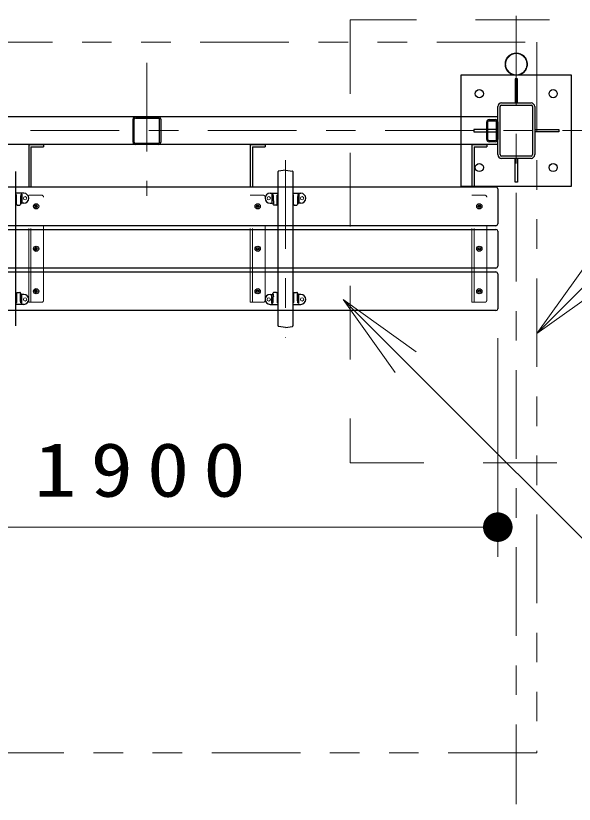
# Model space of a CAD drawing. Units: millimetres on the paper, scale 1:80. Extents: x -385 to 145, y 0 to 323.
# Drawn here: x -123.03 to -104.13, y 199.7 to 226.4 of the extents above; entities that cross this region are included whole.
import ezdxf

# ---------------------------------------------------------------- set-up
doc = ezdxf.new("R2010")
doc.units = ezdxf.units.MM
for name, pattern in [('USER1', [4.5, 2.5, -2]), ('USER2', [6, 3, -1, 1, -1]), ('USER3', [8, 3, -1, 1, -1, 1, -1])]:
    doc.linetypes.add(name, pattern=pattern)
doc.layers.add('LY_1', color=7, linetype='Continuous', lineweight=25)
doc.styles.add('ＭＳ ゴシック', font='')
doc.styles.get('ＭＳ ゴシック').set_extended_font_data('MS Gothic')

# ---------------------------------------------------------------- blocks, each defined once
blk = doc.blocks.new('filled_dot')
at = {"color": 0, "linetype": 'Continuous', "lineweight": -2, "const_width": 1.25}
blk.add_lwpolyline([(-0.625, 0, 1), (0.625, 0, 1)], format="xyb", close=True, dxfattribs=at)

msp = doc.modelspace()

# ---------------------------------------------------------------- linework, layer by layer
at = {"layer": 'LY_1', "color": 94, "linetype": 'USER1', "lineweight": 13}
for p, q in [((-100.464, 226.258), (-111.714, 226.258)), ((-111.714, 226.258), (-111.714, 211.258)), ((-111.714, 211.258), (-100.464, 211.258))]:
    msp.add_line(p, q, dxfattribs=at)
at = {"layer": 'LY_1', "color": 2, "linetype": 'USER2', "lineweight": 13}
for p, q in [((-106.089, 226.398), (-106.089, 199.698)), ((-118.589, 224.804), (-118.589, 220.3)), ((-113.901, 221.511), (-113.901, 215.504))]:
    msp.add_line(p, q, dxfattribs=at)
at = {"layer": 'LY_1', "color": 4, "linetype": 'USER3', "lineweight": 13}
for p, q in [((-156.782, 225.506), (-105.395, 225.506)), ((-105.395, 225.506), (-105.395, 201.438)), ((-105.395, 201.438), (-156.782, 201.438))]:
    msp.add_line(p, q, dxfattribs=at)
at = {"layer": 'LY_1'}
for p, q in [((-107.964, 224.383), (-107.964, 220.633)), ((-104.214, 224.383), (-107.964, 224.383)), ((-104.214, 220.633), (-104.214, 224.383)), ((-106.126, 224.258), (-106.126, 223.445)), ((-106.051, 224.258), (-106.126, 224.258)), ((-106.051, 223.445), (-106.051, 224.258)), ((-106.714, 222.976), (-130.464, 222.976)), ((-106.714, 222.545), (-107.526, 222.545)), ((-107.526, 222.545), (-107.526, 222.47)), ((-107.526, 222.47), (-106.714, 222.47)), ((-105.464, 222.545), (-104.651, 222.545)), ((-104.651, 222.47), (-105.464, 222.47)), ((-104.651, 222.545), (-104.651, 222.47)), ((-106.714, 222.039), (-130.464, 222.039)), ((-106.126, 220.758), (-106.126, 221.57)), ((-106.051, 221.57), (-106.051, 220.758)), ((-107.964, 220.633), (-104.214, 220.633)), ((-106.051, 220.758), (-106.126, 220.758))]:
    msp.add_line(p, q, dxfattribs=at)
at = {"layer": 'LY_1', "color": 3}
for p, q in [((-106.714, 221.695), (-106.714, 223.32)), ((-106.639, 221.695), (-106.639, 223.32)), ((-106.589, 223.445), (-105.589, 223.445)), ((-106.589, 223.37), (-105.589, 223.37)), ((-105.539, 223.32), (-105.539, 221.695)), ((-105.464, 223.32), (-105.464, 221.695)), ((-118.977, 222.976), (-118.2, 222.976)), ((-119.057, 222.119), (-119.057, 222.896)), ((-119.017, 222.119), (-119.017, 222.896)), ((-118.977, 222.936), (-118.2, 222.936)), ((-118.16, 222.119), (-118.16, 222.896)), ((-118.12, 222.896), (-118.12, 222.119)), ((-107.089, 222.213), (-107.089, 222.803)), ((-107.049, 222.213), (-107.049, 222.803)), ((-107.009, 222.883), (-106.794, 222.883)), ((-107.009, 222.843), (-106.794, 222.843)), ((-106.754, 222.213), (-106.754, 222.803)), ((-106.714, 222.803), (-106.714, 222.213)), ((-107.009, 222.173), (-106.794, 222.173)), ((-118.977, 222.079), (-118.2, 222.079)), ((-118.2, 222.039), (-118.977, 222.039)), ((-106.794, 222.133), (-107.009, 222.133)), ((-105.589, 221.645), (-106.589, 221.645)), ((-105.589, 221.57), (-106.589, 221.57))]:
    msp.add_line(p, q, dxfattribs=at)
at = {"layer": 'LY_1', "linetype": 'USER2', "lineweight": 13}
msp.add_line((-158.524, 222.508), (-103.698, 222.508), dxfattribs=at)
at = {"layer": 'LY_1', "color": 70}
for p, q in [((-122.589, 222.039), (-122.089, 222.039)), ((-122.589, 222.039), (-122.589, 220.601)), ((-122.514, 221.964), (-122.089, 221.964)), ((-122.514, 221.964), (-122.514, 220.601)), ((-122.089, 222.039), (-122.089, 221.964)), ((-115.089, 222.039), (-114.589, 222.039)), ((-115.089, 222.039), (-115.089, 220.601)), ((-115.014, 221.964), (-114.589, 221.964)), ((-115.014, 221.964), (-115.014, 220.601)), ((-114.589, 222.039), (-114.589, 221.964)), ((-107.589, 222.039), (-107.089, 222.039)), ((-107.589, 222.039), (-107.589, 220.601)), ((-107.514, 221.964), (-107.089, 221.964)), ((-107.514, 221.964), (-107.514, 220.601)), ((-107.089, 222.039), (-107.089, 221.964))]:
    msp.add_line(p, q, dxfattribs=at)
at = {"layer": 'LY_1', "color": 4}
for p, q in [((-123.026, 215.893), (-123.026, 221.122)), ((-114.151, 215.893), (-114.151, 221.122)), ((-113.901, 221.17), (-114.14, 221.134)), ((-113.901, 221.17), (-113.662, 221.134)), ((-113.651, 221.122), (-113.651, 215.893)), ((-122.757, 220.389), (-123.026, 220.389)), ((-123.015, 220.337), (-123.026, 220.337)), ((-123.002, 220.014), (-123.002, 220.324)), ((-122.818, 220.361), (-122.818, 220.077)), ((-114.42, 220.389), (-114.151, 220.389)), ((-114.359, 220.361), (-114.359, 220.077)), ((-114.175, 220.014), (-114.175, 220.324)), ((-114.163, 220.337), (-114.151, 220.337)), ((-113.651, 220.389), (-113.382, 220.389)), ((-113.651, 220.337), (-113.64, 220.337)), ((-113.627, 220.014), (-113.627, 220.324)), ((-113.443, 220.361), (-113.443, 220.077)), ((-123.026, 220.228), (-123.015, 220.228)), ((-122.867, 220.133), (-122.867, 220.028)), ((-122.842, 220.048), (-122.866, 220.002)), ((-122.757, 220.051), (-122.836, 220.051)), ((-114.42, 220.051), (-114.341, 220.051)), ((-114.336, 220.048), (-114.311, 220.002)), ((-114.31, 220.133), (-114.31, 220.028)), ((-114.151, 220.228), (-114.163, 220.228)), ((-113.64, 220.228), (-113.651, 220.228)), ((-113.492, 220.133), (-113.492, 220.028)), ((-113.467, 220.048), (-113.491, 220.002)), ((-113.382, 220.051), (-113.461, 220.051)), ((-122.977, 219.989), (-122.888, 219.989)), ((-114.2, 219.989), (-114.289, 219.989)), ((-113.602, 219.989), (-113.513, 219.989)), ((-123.002, 217.001), (-123.002, 216.691)), ((-122.977, 217.026), (-122.888, 217.026)), ((-122.867, 216.883), (-122.867, 216.987)), ((-122.842, 216.967), (-122.866, 217.013)), ((-122.757, 216.964), (-122.836, 216.964)), ((-122.818, 216.654), (-122.818, 216.939)), ((-114.42, 216.964), (-114.341, 216.964)), ((-114.359, 216.654), (-114.359, 216.939)), ((-114.336, 216.967), (-114.311, 217.013)), ((-114.31, 216.883), (-114.31, 216.987)), ((-114.2, 217.026), (-114.289, 217.026)), ((-114.175, 217.001), (-114.175, 216.691)), ((-113.627, 217.001), (-113.627, 216.691)), ((-113.602, 217.026), (-113.513, 217.026)), ((-113.492, 216.883), (-113.492, 216.987)), ((-113.467, 216.967), (-113.491, 217.013)), ((-113.382, 216.964), (-113.461, 216.964)), ((-113.443, 216.654), (-113.443, 216.939)), ((-123.026, 216.787), (-123.015, 216.787)), ((-123.015, 216.678), (-123.026, 216.678)), ((-122.757, 216.626), (-123.026, 216.626)), ((-114.42, 216.626), (-114.151, 216.626)), ((-114.151, 216.787), (-114.163, 216.787)), ((-114.163, 216.678), (-114.151, 216.678)), ((-113.64, 216.787), (-113.651, 216.787)), ((-113.651, 216.678), (-113.64, 216.678)), ((-113.651, 216.626), (-113.382, 216.626)), ((-113.901, 215.845), (-114.14, 215.881)), ((-113.901, 215.845), (-113.662, 215.881))]:
    msp.add_line(p, q, dxfattribs=at)
at = {"layer": 'LY_1', "color": 20}
for p, q in [((-130.401, 220.601), (-106.776, 220.601)), ((-106.714, 220.539), (-106.714, 219.351)), ((-106.776, 219.289), (-130.401, 219.289)), ((-130.401, 219.164), (-106.776, 219.164)), ((-106.714, 219.101), (-106.714, 217.914)), ((-106.776, 217.851), (-130.401, 217.851)), ((-130.401, 217.726), (-106.776, 217.726)), ((-106.714, 217.664), (-106.714, 216.476)), ((-106.776, 216.414), (-130.401, 216.414))]:
    msp.add_line(p, q, dxfattribs=at)
at = {"layer": 'LY_1', "color": 70, "linetype": 'USER1', "lineweight": 13}
for p, q in [((-122.589, 216.695), (-122.589, 220.601)), ((-122.514, 216.695), (-122.514, 220.601)), ((-115.089, 216.695), (-115.089, 220.601)), ((-115.014, 216.695), (-115.014, 220.601)), ((-107.589, 216.695), (-107.589, 220.601)), ((-107.514, 216.695), (-107.514, 220.601)), ((-122.589, 220.32), (-122.151, 220.32)), ((-115.089, 220.32), (-114.651, 220.32)), ((-107.589, 220.32), (-107.151, 220.32)), ((-122.089, 216.758), (-122.089, 220.258)), ((-114.589, 216.758), (-114.589, 220.258)), ((-107.089, 216.758), (-107.089, 220.258)), ((-122.589, 216.695), (-122.151, 216.695)), ((-115.089, 216.695), (-114.651, 216.695)), ((-107.589, 216.695), (-107.151, 216.695))]:
    msp.add_line(p, q, dxfattribs=at)
at = {"layer": 'LY_1', "lineweight": 13}
for p, q in [((-105.395, 215.638), (-103.627, 218.113)), ((-105.395, 215.638), (-103.274, 217.759)), ((-102.92, 217.406), (-105.395, 215.638)), ((-110.184, 214.314), (-111.952, 216.789)), ((-111.952, 216.789), (-109.477, 215.021)), ((-111.952, 216.789), (-109.831, 214.668)), ((-106.714, 215.476), (-106.714, 208.081)), ((-106.714, 209.081), (-130.464, 209.081))]:
    msp.add_line(p, q, dxfattribs=at)
for points in [[(-105.395, 215.638), (-99.716, 221.317), (-77.15, 221.317)], [(-111.952, 216.789), (-100.175, 205.012), (-57.228, 205.012)]]:
    msp.add_lwpolyline(points, dxfattribs=at)
at = {"layer": 'LY_1'}
for points in [[(-122.357, 219.976), (-122.375, 219.945), (-122.357, 219.914), (-122.321, 219.914), (-122.303, 219.945), (-122.321, 219.976)], [(-114.821, 219.976), (-114.803, 219.945), (-114.821, 219.914), (-114.857, 219.914), (-114.875, 219.945), (-114.857, 219.976)], [(-107.321, 219.976), (-107.303, 219.945), (-107.321, 219.914), (-107.357, 219.914), (-107.375, 219.945), (-107.357, 219.976)], [(-122.357, 218.539), (-122.375, 218.508), (-122.357, 218.476), (-122.321, 218.476), (-122.303, 218.508), (-122.321, 218.539)], [(-114.821, 218.539), (-114.803, 218.508), (-114.821, 218.476), (-114.857, 218.476), (-114.875, 218.508), (-114.857, 218.539)], [(-107.321, 218.539), (-107.303, 218.508), (-107.321, 218.476), (-107.357, 218.476), (-107.375, 218.508), (-107.357, 218.539)], [(-122.357, 217.101), (-122.375, 217.07), (-122.357, 217.039), (-122.321, 217.039), (-122.303, 217.07), (-122.321, 217.101)], [(-114.821, 217.101), (-114.803, 217.07), (-114.821, 217.039), (-114.857, 217.039), (-114.875, 217.07), (-114.857, 217.101)], [(-107.321, 217.101), (-107.303, 217.07), (-107.321, 217.039), (-107.357, 217.039), (-107.375, 217.07), (-107.357, 217.101)]]:
    msp.add_lwpolyline(points, close=True, dxfattribs=at)
at = {"layer": 'LY_1', "color": 190, "linetype": 'USER3', "lineweight": 13}
for radius in [0.378, 0.359]:
    msp.add_circle((-106.089, 224.758), radius, dxfattribs=at)
at = {"layer": 'LY_1'}
for centre, radius in [((-107.339, 223.758), 0.138), ((-104.839, 223.758), 0.138), ((-107.339, 221.258), 0.138), ((-104.839, 221.258), 0.138), ((-122.339, 219.945), 0.0875), ((-114.839, 219.945), 0.0875), ((-107.339, 219.945), 0.0875), ((-122.339, 219.945), 0.0361), ((-114.839, 219.945), 0.0361), ((-107.339, 219.945), 0.0361), ((-122.339, 218.508), 0.0875), ((-122.339, 218.508), 0.0361), ((-114.839, 218.508), 0.0875), ((-114.839, 218.508), 0.0361), ((-107.339, 218.508), 0.0875), ((-107.339, 218.508), 0.0361), ((-122.339, 217.07), 0.0875), ((-122.339, 217.07), 0.0361), ((-114.839, 217.07), 0.0875), ((-114.839, 217.07), 0.0361), ((-107.339, 217.07), 0.0875), ((-107.339, 217.07), 0.0361)]:
    msp.add_circle(centre, radius, dxfattribs=at)
at = {"layer": 'LY_1', "color": 4, "lineweight": 13}
for centre in [(-122.714, 220.22), (-114.464, 220.22), (-113.339, 220.22), (-122.714, 216.795), (-114.464, 216.795), (-113.339, 216.795)]:
    msp.add_circle(centre, 0.0563, dxfattribs=at)
at = {"layer": 'LY_1', "color": 3}
for centre, radius, start, end in [((-106.589, 223.32), 0.125, 90, 180), ((-106.589, 223.32), 0.05, 90, 180), ((-105.589, 223.32), 0.125, 0, 90), ((-105.589, 223.32), 0.05, 0, 90), ((-118.977, 222.896), 0.08, 90, 180), ((-118.2, 222.896), 0.08, 0, 90), ((-118.977, 222.896), 0.04, 90, 180), ((-118.2, 222.896), 0.04, 0, 90), ((-107.009, 222.803), 0.08, 90, 180), ((-107.009, 222.803), 0.04, 90, 180), ((-106.794, 222.803), 0.08, 0, 90), ((-106.794, 222.803), 0.04, 0, 90), ((-107.009, 222.213), 0.08, 180, 270), ((-107.009, 222.213), 0.04, 180, 270), ((-106.794, 222.213), 0.08, 270, 0), ((-106.794, 222.213), 0.04, 270, 0), ((-118.977, 222.119), 0.08, 180, 270), ((-118.977, 222.119), 0.04, 180, 270), ((-118.2, 222.119), 0.08, 270, 0), ((-118.2, 222.119), 0.04, 270, 0), ((-106.589, 221.695), 0.125, 180, 270), ((-106.589, 221.695), 0.05, 180, 270), ((-105.589, 221.695), 0.05, 270, 0), ((-105.589, 221.695), 0.125, 270, 0)]:
    msp.add_arc(centre, radius, start, end, dxfattribs=at)
at = {"layer": 'LY_1', "color": 4}
for centre, radius, start, end in [((-114.139, 221.122), 0.0125, 98.5308, 180), ((-113.664, 221.122), 0.0125, 0, 81.4692), ((-123.015, 220.324), 0.0125, 360, 90), ((-122.757, 220.22), 0.169, 270, 90), ((-114.42, 220.22), 0.169, 90, 270), ((-114.163, 220.324), 0.0125, 90, 180), ((-113.64, 220.324), 0.0125, 360, 90), ((-113.382, 220.22), 0.169, 270, 90), ((-123.015, 220.216), 0.0125, 0, 90), ((-122.977, 220.014), 0.025, 180, 270), ((-122.836, 220.045), 0.0063, 90, 152.1325), ((-114.341, 220.045), 0.0063, 27.8675, 90), ((-114.2, 220.014), 0.025, 270, 0), ((-114.163, 220.216), 0.0125, 90, 180), ((-113.64, 220.216), 0.0125, 0, 90), ((-113.602, 220.014), 0.025, 180, 270), ((-113.461, 220.045), 0.0063, 90, 152.1325), ((-122.888, 220.014), 0.025, 270, 332.1325), ((-114.289, 220.014), 0.025, 207.8675, 270), ((-113.513, 220.014), 0.025, 270, 332.1325), ((-122.977, 217.001), 0.025, 90, 180), ((-122.888, 217.001), 0.025, 27.8675, 90), ((-122.836, 216.97), 0.0063, 207.8675, 270), ((-122.757, 216.795), 0.169, 270, 90), ((-114.42, 216.795), 0.169, 90, 270), ((-114.341, 216.97), 0.0063, 270, 332.1325), ((-114.289, 217.001), 0.025, 90, 152.1325), ((-114.2, 217.001), 0.025, 0, 90), ((-113.602, 217.001), 0.025, 90, 180), ((-113.513, 217.001), 0.025, 27.8675, 90), ((-113.461, 216.97), 0.0063, 207.8675, 270), ((-113.382, 216.795), 0.169, 270, 90), ((-123.015, 216.8), 0.0125, 270, 0), ((-123.015, 216.691), 0.0125, 270, 0), ((-114.163, 216.8), 0.0125, 180, 270), ((-114.163, 216.691), 0.0125, 180, 270), ((-113.64, 216.8), 0.0125, 270, 0), ((-113.64, 216.691), 0.0125, 270, 0), ((-114.139, 215.893), 0.0125, 180, 261.4692), ((-113.664, 215.893), 0.0125, 278.5308, 0)]:
    msp.add_arc(centre, radius, start, end, dxfattribs=at)
at = {"layer": 'LY_1', "color": 20}
for centre, start, end in [((-106.776, 220.539), 0, 90), ((-106.776, 219.351), 270, 0), ((-106.776, 219.101), 0, 90), ((-106.776, 217.914), 270, 0), ((-106.776, 217.664), 0, 90), ((-106.776, 216.476), 270, 0)]:
    msp.add_arc(centre, 0.0625, start, end, dxfattribs=at)
at = {"layer": 'LY_1', "color": 70, "linetype": 'USER1', "lineweight": 13}
for centre, start, end in [((-122.151, 220.258), 0, 90), ((-114.651, 220.258), 0, 90), ((-107.151, 220.258), 0, 90), ((-122.151, 216.758), 270, 0), ((-114.651, 216.758), 270, 0), ((-107.151, 216.758), 270, 0)]:
    msp.add_arc(centre, 0.0625, start, end, dxfattribs=at)
at = {"layer": 'LY_1', "color": 4}
for points in [[(-122.818, 220.361), (-122.824, 220.358), (-122.829, 220.356), (-122.834, 220.352), (-122.839, 220.349), (-122.843, 220.345), (-122.847, 220.34), (-122.851, 220.335), (-122.853, 220.33), (-122.855, 220.324), (-122.857, 220.319), (-122.858, 220.313), (-122.859, 220.307), (-122.86, 220.301), (-122.86, 220.295), (-122.861, 220.289), (-122.861, 220.283), (-122.862, 220.277), (-122.862, 220.271), (-122.863, 220.265), (-122.863, 220.259), (-122.863, 220.253), (-122.863, 220.247), (-122.864, 220.241), (-122.864, 220.235), (-122.864, 220.229), (-122.864, 220.223), (-122.865, 220.217), (-122.865, 220.211), (-122.865, 220.205), (-122.865, 220.199), (-122.865, 220.193), (-122.866, 220.187), (-122.866, 220.181), (-122.866, 220.175), (-122.866, 220.169), (-122.866, 220.163), (-122.866, 220.157), (-122.866, 220.151), (-122.867, 220.145), (-122.867, 220.139), (-122.867, 220.13), (-122.867, 220.128), (-122.867, 220.125), (-122.867, 220.129), (-122.867, 220.133)], [(-114.359, 220.361), (-114.354, 220.358), (-114.348, 220.356), (-114.343, 220.352), (-114.339, 220.349), (-114.334, 220.345), (-114.33, 220.34), (-114.327, 220.335), (-114.324, 220.33), (-114.322, 220.324), (-114.32, 220.319), (-114.319, 220.313), (-114.318, 220.307), (-114.317, 220.301), (-114.317, 220.295), (-114.316, 220.289), (-114.316, 220.283), (-114.316, 220.277), (-114.315, 220.271), (-114.315, 220.265), (-114.314, 220.259), (-114.314, 220.253), (-114.314, 220.247), (-114.314, 220.241), (-114.313, 220.235), (-114.313, 220.229), (-114.313, 220.223), (-114.313, 220.217), (-114.312, 220.211), (-114.312, 220.205), (-114.312, 220.199), (-114.312, 220.193), (-114.312, 220.187), (-114.312, 220.181), (-114.311, 220.175), (-114.311, 220.169), (-114.311, 220.163), (-114.311, 220.157), (-114.311, 220.151), (-114.311, 220.145), (-114.311, 220.139), (-114.31, 220.13), (-114.31, 220.128), (-114.31, 220.125), (-114.31, 220.129), (-114.31, 220.133)], [(-113.443, 220.361), (-113.449, 220.358), (-113.454, 220.356), (-113.459, 220.352), (-113.464, 220.349), (-113.468, 220.345), (-113.472, 220.34), (-113.476, 220.335), (-113.478, 220.33), (-113.48, 220.324), (-113.482, 220.319), (-113.483, 220.313), (-113.484, 220.307), (-113.485, 220.301), (-113.485, 220.295), (-113.486, 220.289), (-113.486, 220.283), (-113.487, 220.277), (-113.487, 220.271), (-113.488, 220.265), (-113.488, 220.259), (-113.488, 220.253), (-113.488, 220.247), (-113.489, 220.241), (-113.489, 220.235), (-113.489, 220.229), (-113.489, 220.223), (-113.49, 220.217), (-113.49, 220.211), (-113.49, 220.205), (-113.49, 220.199), (-113.49, 220.193), (-113.491, 220.187), (-113.491, 220.181), (-113.491, 220.175), (-113.491, 220.169), (-113.491, 220.163), (-113.491, 220.157), (-113.491, 220.151), (-113.492, 220.145), (-113.492, 220.139), (-113.492, 220.13), (-113.492, 220.128), (-113.492, 220.125), (-113.492, 220.129), (-113.492, 220.133)], [(-122.818, 216.654), (-122.824, 216.657), (-122.829, 216.659), (-122.834, 216.663), (-122.839, 216.666), (-122.843, 216.67), (-122.847, 216.675), (-122.851, 216.68), (-122.853, 216.685), (-122.855, 216.691), (-122.857, 216.696), (-122.858, 216.703), (-122.859, 216.708), (-122.86, 216.714), (-122.86, 216.72), (-122.861, 216.726), (-122.861, 216.732), (-122.862, 216.738), (-122.862, 216.744), (-122.863, 216.75), (-122.863, 216.756), (-122.863, 216.762), (-122.863, 216.768), (-122.864, 216.774), (-122.864, 216.78), (-122.864, 216.786), (-122.864, 216.792), (-122.865, 216.798), (-122.865, 216.804), (-122.865, 216.81), (-122.865, 216.816), (-122.865, 216.822), (-122.866, 216.828), (-122.866, 216.834), (-122.866, 216.84), (-122.866, 216.846), (-122.866, 216.852), (-122.866, 216.858), (-122.866, 216.864), (-122.867, 216.87), (-122.867, 216.876), (-122.867, 216.886), (-122.867, 216.888), (-122.867, 216.89), (-122.867, 216.886), (-122.867, 216.883)], [(-114.359, 216.654), (-114.354, 216.657), (-114.348, 216.659), (-114.343, 216.663), (-114.339, 216.666), (-114.334, 216.67), (-114.33, 216.675), (-114.327, 216.68), (-114.324, 216.685), (-114.322, 216.691), (-114.32, 216.696), (-114.319, 216.703), (-114.318, 216.708), (-114.317, 216.714), (-114.317, 216.72), (-114.316, 216.726), (-114.316, 216.732), (-114.316, 216.738), (-114.315, 216.744), (-114.315, 216.75), (-114.314, 216.756), (-114.314, 216.762), (-114.314, 216.768), (-114.314, 216.774), (-114.313, 216.78), (-114.313, 216.786), (-114.313, 216.792), (-114.313, 216.798), (-114.312, 216.804), (-114.312, 216.81), (-114.312, 216.816), (-114.312, 216.822), (-114.312, 216.828), (-114.312, 216.834), (-114.311, 216.84), (-114.311, 216.846), (-114.311, 216.852), (-114.311, 216.858), (-114.311, 216.864), (-114.311, 216.87), (-114.311, 216.876), (-114.31, 216.886), (-114.31, 216.888), (-114.31, 216.89), (-114.31, 216.886), (-114.31, 216.883)], [(-113.443, 216.654), (-113.449, 216.657), (-113.454, 216.659), (-113.459, 216.663), (-113.464, 216.666), (-113.468, 216.67), (-113.472, 216.675), (-113.476, 216.68), (-113.478, 216.685), (-113.48, 216.691), (-113.482, 216.696), (-113.483, 216.703), (-113.484, 216.708), (-113.485, 216.714), (-113.485, 216.72), (-113.486, 216.726), (-113.486, 216.732), (-113.487, 216.738), (-113.487, 216.744), (-113.488, 216.75), (-113.488, 216.756), (-113.488, 216.762), (-113.488, 216.768), (-113.489, 216.774), (-113.489, 216.78), (-113.489, 216.786), (-113.489, 216.792), (-113.49, 216.798), (-113.49, 216.804), (-113.49, 216.81), (-113.49, 216.816), (-113.49, 216.822), (-113.491, 216.828), (-113.491, 216.834), (-113.491, 216.84), (-113.491, 216.846), (-113.491, 216.852), (-113.491, 216.858), (-113.491, 216.864), (-113.492, 216.87), (-113.492, 216.876), (-113.492, 216.886), (-113.492, 216.888), (-113.492, 216.89), (-113.492, 216.886), (-113.492, 216.883)]]:
    msp.add_open_spline(points, degree=3, knots=[0, 0, 0, 0, 1, 1, 1, 2, 2, 2, 3, 3, 3, 4, 4, 4, 5, 5, 5, 6, 6, 6, 7, 7, 7, 8, 8, 8, 9, 9, 9, 10, 10, 10, 11, 11, 11, 12, 12, 12, 13, 13, 13, 14, 14, 14, 15, 15, 15, 15], dxfattribs=at)

# ---------------------------------------------------------------- block references
at = {"layer": 'LY_1', "lineweight": 13, "xscale": 0.4, "yscale": 0.4, "rotation": 180}
msp.add_blockref('filled_dot', (-106.714, 209.081), dxfattribs=at)

# ---------------------------------------------------------------- texts
at = {"layer": 'LY_1', "insert": (-118.589, 210.081), "char_height": 1.833, "attachment_point": 8, "style": 'ＭＳ ゴシック'}
msp.add_mtext('\\T1.33;\\W1.15;1900', dxfattribs=at)

doc.saveas('drawing.dxf')
